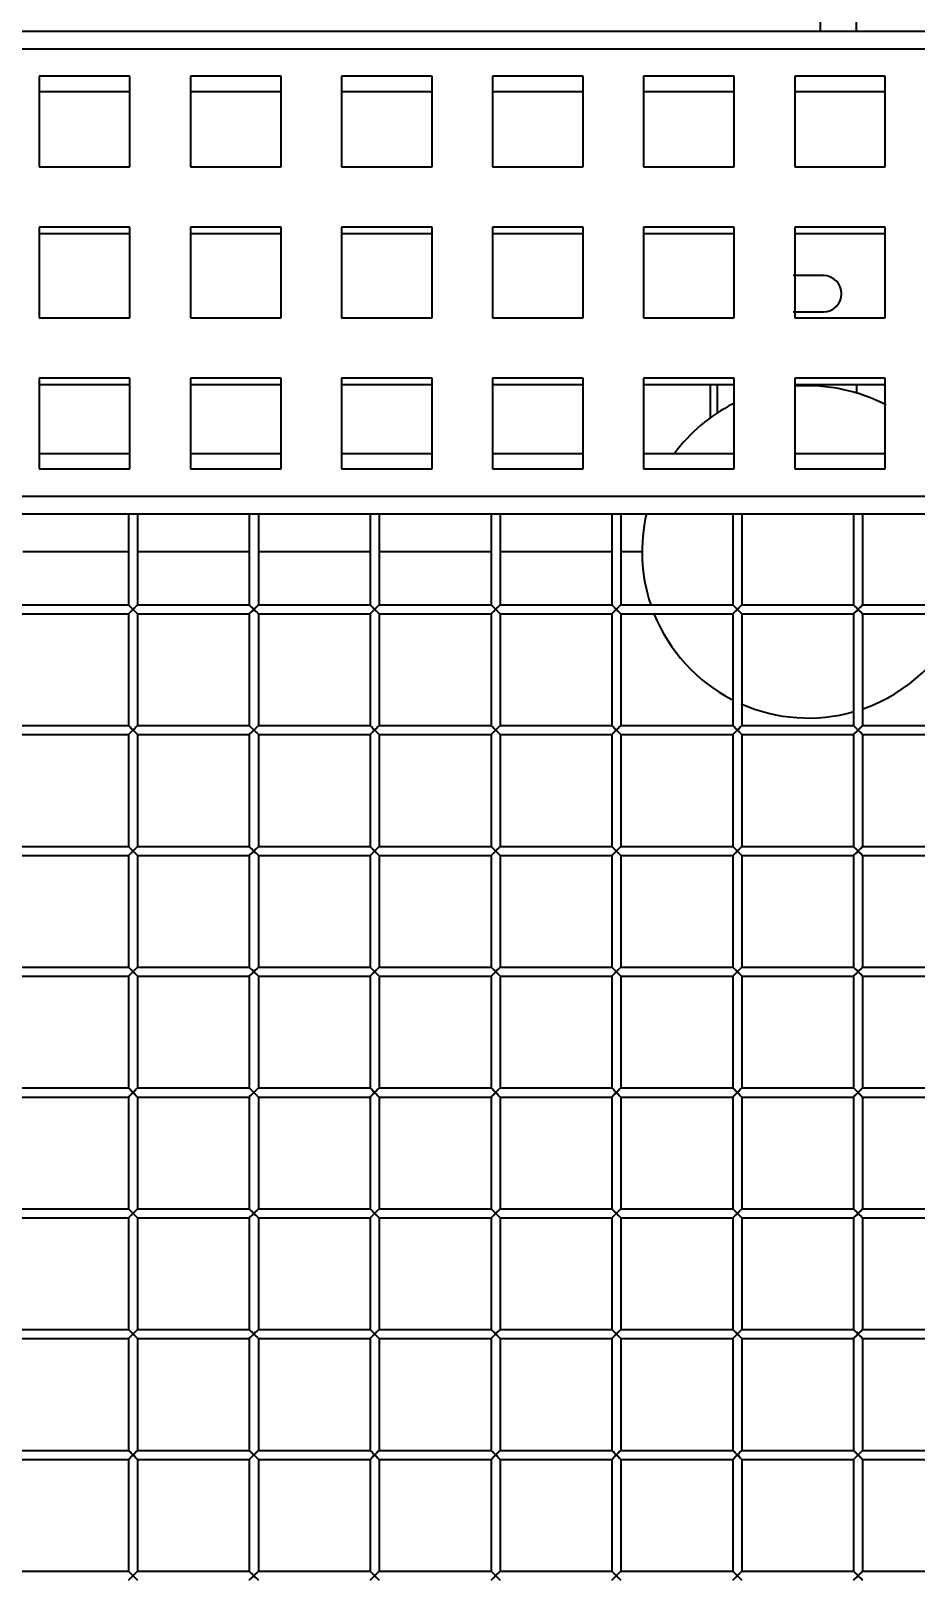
# Model space of a CAD drawing. Header units: millimetres. Extents: x 32496 to 166256, y 3504 to 23939.
# Drawn here: x 47021 to 47314, y 12787 to 13300 of the extents above; entities that cross this region are included whole.
import ezdxf

# ---------------------------------------------------------------- set-up
doc = ezdxf.new("R2010")
doc.units = ezdxf.units.MM
doc.layers.get('0').update_dxf_attribs({"lineweight": 35})

msp = doc.modelspace()

# ---------------------------------------------------------------- linework, layer by layer
at = {"linetype": 'Continuous'}
for p, q in [((47282.64, 13300.075), (47282.64, 13316.575)), ((47294.64, 13300.075), (47294.64, 13316.575)), ((46892.64, 13300.075), (47518.64, 13300.075)), ((47518.64, 13294.075), (46892.64, 13294.075)), ((47024.14, 13285.075), (47024.14, 13255.075)), ((47054.14, 13285.075), (47024.14, 13285.075)), ((47054.14, 13255.075), (47054.14, 13285.075)), ((47074.14, 13285.075), (47074.14, 13255.075)), ((47104.14, 13285.075), (47074.14, 13285.075)), ((47104.14, 13255.075), (47104.14, 13285.075)), ((47124.14, 13285.075), (47124.14, 13255.075)), ((47154.14, 13285.075), (47124.14, 13285.075)), ((47154.14, 13255.075), (47154.14, 13285.075)), ((47174.14, 13285.075), (47174.14, 13255.075)), ((47204.14, 13285.075), (47174.14, 13285.075)), ((47204.14, 13255.075), (47204.14, 13285.075)), ((47224.14, 13285.075), (47224.14, 13255.075)), ((47254.14, 13285.075), (47224.14, 13285.075)), ((47254.14, 13255.075), (47254.14, 13285.075)), ((47274.14, 13285.075), (47274.14, 13255.075)), ((47304.14, 13285.075), (47274.14, 13285.075)), ((47304.14, 13255.075), (47304.14, 13285.075)), ((47024.14, 13280.075), (47054.14, 13280.075)), ((47074.14, 13280.075), (47104.14, 13280.075)), ((47124.14, 13280.075), (47154.14, 13280.075)), ((47174.14, 13280.075), (47204.14, 13280.075)), ((47224.14, 13280.075), (47254.14, 13280.075)), ((47274.14, 13280.075), (47304.14, 13280.075)), ((47024.14, 13255.075), (47054.14, 13255.075)), ((47074.14, 13255.075), (47104.14, 13255.075)), ((47124.14, 13255.075), (47154.14, 13255.075)), ((47174.14, 13255.075), (47204.14, 13255.075)), ((47224.14, 13255.075), (47254.14, 13255.075)), ((47274.14, 13255.075), (47304.14, 13255.075)), ((47024.14, 13235.075), (47024.14, 13205.075)), ((47054.14, 13235.075), (47024.14, 13235.075)), ((47054.14, 13205.075), (47054.14, 13235.075)), ((47074.14, 13235.075), (47074.14, 13205.075)), ((47104.14, 13235.075), (47074.14, 13235.075)), ((47104.14, 13205.075), (47104.14, 13235.075)), ((47124.14, 13235.075), (47124.14, 13205.075)), ((47154.14, 13235.075), (47124.14, 13235.075)), ((47154.14, 13205.075), (47154.14, 13235.075)), ((47174.14, 13235.075), (47174.14, 13205.075)), ((47204.14, 13235.075), (47174.14, 13235.075)), ((47204.14, 13205.075), (47204.14, 13235.075)), ((47224.14, 13235.075), (47224.14, 13205.075)), ((47254.14, 13235.075), (47224.14, 13235.075)), ((47254.14, 13205.075), (47254.14, 13235.075)), ((47274.14, 13235.075), (47274.14, 13205.075)), ((47304.14, 13235.075), (47274.14, 13235.075)), ((47304.14, 13205.075), (47304.14, 13235.075)), ((47024.14, 13233.075), (47054.14, 13233.075)), ((47074.14, 13233.075), (47104.14, 13233.075)), ((47124.14, 13233.075), (47154.14, 13233.075)), ((47174.14, 13233.075), (47204.14, 13233.075)), ((47224.14, 13233.075), (47254.14, 13233.075)), ((47274.14, 13233.075), (47304.14, 13233.075)), ((47283.64, 13219.075), (47273.64, 13219.075)), ((47024.14, 13205.075), (47054.14, 13205.075)), ((47074.14, 13205.075), (47104.14, 13205.075)), ((47124.14, 13205.075), (47154.14, 13205.075)), ((47174.14, 13205.075), (47204.14, 13205.075)), ((47224.14, 13205.075), (47254.14, 13205.075)), ((47273.64, 13207.075), (47283.64, 13207.075)), ((47274.14, 13205.075), (47304.14, 13205.075)), ((47024.14, 13185.075), (47024.14, 13155.075)), ((47054.14, 13185.075), (47024.14, 13185.075)), ((47024.14, 13183.075), (47054.14, 13183.075)), ((47054.14, 13155.075), (47054.14, 13185.075)), ((47074.14, 13185.075), (47074.14, 13155.075)), ((47104.14, 13185.075), (47074.14, 13185.075)), ((47074.14, 13183.075), (47104.14, 13183.075)), ((47104.14, 13155.075), (47104.14, 13185.075)), ((47124.14, 13185.075), (47124.14, 13155.075)), ((47154.14, 13185.075), (47124.14, 13185.075)), ((47124.14, 13183.075), (47154.14, 13183.075)), ((47154.14, 13155.075), (47154.14, 13185.075)), ((47174.14, 13185.075), (47174.14, 13155.075)), ((47204.14, 13185.075), (47174.14, 13185.075)), ((47174.14, 13183.075), (47204.14, 13183.075)), ((47204.14, 13155.075), (47204.14, 13185.075)), ((47224.14, 13185.075), (47224.14, 13155.075)), ((47254.14, 13185.075), (47224.14, 13185.075)), ((47224.14, 13183.075), (47254.14, 13183.075)), ((47246.14, 13183.075), (47246.14, 13171.904)), ((47248.64, 13173.259), (47248.64, 13183.075)), ((47254.14, 13155.075), (47254.14, 13185.075)), ((47274.14, 13185.075), (47274.14, 13155.075)), ((47304.14, 13185.075), (47274.14, 13185.075)), ((47274.14, 13183.075), (47304.14, 13183.075)), ((47294.64, 13183.075), (47294.64, 13180.078)), ((47304.14, 13155.075), (47304.14, 13185.075)), ((47054.14, 13160.075), (47024.14, 13160.075)), ((47104.14, 13160.075), (47074.14, 13160.075)), ((47154.14, 13160.075), (47124.14, 13160.075)), ((47204.14, 13160.075), (47174.14, 13160.075)), ((47254.14, 13160.075), (47224.14, 13160.075)), ((47304.14, 13160.075), (47274.14, 13160.075)), ((47024.14, 13155.075), (47054.14, 13155.075)), ((47074.14, 13155.075), (47104.14, 13155.075)), ((47124.14, 13155.075), (47154.14, 13155.075)), ((47174.14, 13155.075), (47204.14, 13155.075)), ((47224.14, 13155.075), (47254.14, 13155.075)), ((47274.14, 13155.075), (47304.14, 13155.075)), ((46892.64, 13146.075), (47518.64, 13146.075)), ((47518.64, 13140.075), (46892.64, 13140.075)), ((47053.64, 13140.075), (47053.64, 13110.075)), ((47056.64, 13140.075), (47056.64, 13110.075)), ((47093.64, 13140.075), (47093.64, 13110.075)), ((47096.64, 13140.075), (47096.64, 13110.075)), ((47133.64, 13140.075), (47133.64, 13110.075)), ((47136.64, 13140.075), (47136.64, 13110.075)), ((47173.64, 13140.075), (47173.64, 13110.075)), ((47176.64, 13140.075), (47176.64, 13110.075)), ((47213.64, 13140.075), (47213.64, 13110.075)), ((47216.64, 13140.075), (47216.64, 13110.075)), ((47253.64, 13140.075), (47253.64, 13110.075)), ((47256.64, 13140.075), (47256.64, 13110.075)), ((47293.64, 13140.075), (47293.64, 13110.075)), ((47296.64, 13140.075), (47296.64, 13110.075)), ((47053.64, 13127.575), (47018.64, 13127.575)), ((47093.64, 13127.575), (47056.64, 13127.575)), ((47133.64, 13127.575), (47096.64, 13127.575)), ((47173.64, 13127.575), (47136.64, 13127.575)), ((47213.64, 13127.575), (47176.64, 13127.575)), ((47223.64, 13127.575), (47216.64, 13127.575)), ((47016.64, 13110.075), (47053.64, 13110.075)), ((47016.64, 13107.075), (47053.64, 13107.075)), ((47053.64, 13107.075), (47056.64, 13110.075)), ((47053.64, 13110.075), (47056.64, 13107.075)), ((47053.64, 13107.075), (47053.64, 13070.075)), ((47053.756, 13107.192), (47054.55, 13107.986)), ((47054.55, 13107.986), (47055.14, 13108.575)), ((47056.64, 13110.075), (47056.209, 13109.645)), ((47056.64, 13110.075), (47093.64, 13110.075)), ((47056.64, 13107.075), (47056.64, 13070.075)), ((47056.64, 13107.075), (47093.64, 13107.075)), ((47093.64, 13107.075), (47096.64, 13110.075)), ((47093.64, 13110.075), (47096.64, 13107.075)), ((47093.64, 13107.075), (47093.64, 13070.075)), ((47093.756, 13107.192), (47094.55, 13107.986)), ((47094.55, 13107.986), (47095.14, 13108.575)), ((47096.64, 13110.075), (47096.209, 13109.645)), ((47096.64, 13110.075), (47133.64, 13110.075)), ((47096.64, 13107.075), (47096.64, 13070.075)), ((47096.64, 13107.075), (47133.64, 13107.075)), ((47133.64, 13107.075), (47136.64, 13110.075)), ((47133.64, 13110.075), (47136.64, 13107.075)), ((47133.64, 13107.075), (47133.64, 13070.075)), ((47133.756, 13107.192), (47134.55, 13107.986)), ((47134.55, 13107.986), (47135.14, 13108.575)), ((47136.64, 13110.075), (47136.209, 13109.645)), ((47136.64, 13110.075), (47173.64, 13110.075)), ((47136.64, 13107.075), (47136.64, 13070.075)), ((47136.64, 13107.075), (47173.64, 13107.075)), ((47173.64, 13107.075), (47176.64, 13110.075)), ((47173.64, 13110.075), (47176.64, 13107.075)), ((47173.64, 13107.075), (47173.64, 13070.075)), ((47173.756, 13107.192), (47174.55, 13107.986)), ((47174.55, 13107.986), (47175.14, 13108.575)), ((47176.64, 13110.075), (47176.209, 13109.645)), ((47176.64, 13110.075), (47213.64, 13110.075)), ((47176.64, 13107.075), (47176.64, 13070.075)), ((47176.64, 13107.075), (47213.64, 13107.075)), ((47213.64, 13107.075), (47216.64, 13110.075)), ((47213.64, 13110.075), (47216.64, 13107.075)), ((47213.64, 13107.075), (47213.64, 13070.075)), ((47213.756, 13107.192), (47214.55, 13107.986)), ((47214.55, 13107.986), (47215.14, 13108.575)), ((47216.64, 13110.075), (47216.209, 13109.645)), ((47216.64, 13110.075), (47253.64, 13110.075)), ((47216.64, 13107.075), (47216.64, 13070.075)), ((47216.64, 13107.075), (47253.64, 13107.075)), ((47253.64, 13107.075), (47256.64, 13110.075)), ((47253.64, 13110.075), (47256.64, 13107.075)), ((47253.64, 13107.075), (47253.64, 13070.075)), ((47253.756, 13107.192), (47254.55, 13107.986)), ((47254.55, 13107.986), (47255.14, 13108.575)), ((47256.64, 13110.075), (47256.209, 13109.645)), ((47256.64, 13110.075), (47293.64, 13110.075)), ((47256.64, 13107.075), (47256.64, 13070.075)), ((47256.64, 13107.075), (47293.64, 13107.075)), ((47293.64, 13107.075), (47296.64, 13110.075)), ((47293.64, 13110.075), (47296.64, 13107.075)), ((47293.64, 13107.075), (47293.64, 13070.075)), ((47293.756, 13107.192), (47294.55, 13107.986)), ((47294.55, 13107.986), (47295.14, 13108.575)), ((47296.64, 13110.075), (47296.209, 13109.645)), ((47296.64, 13110.075), (47333.64, 13110.075)), ((47296.64, 13107.075), (47296.64, 13070.075)), ((47296.64, 13107.075), (47333.64, 13107.075)), ((47016.64, 13070.075), (47053.64, 13070.075)), ((47053.64, 13067.075), (47056.64, 13070.075)), ((47053.64, 13070.075), (47056.64, 13067.075)), ((47056.64, 13070.075), (47056.209, 13069.645)), ((47056.64, 13070.075), (47093.64, 13070.075)), ((47093.64, 13067.075), (47096.64, 13070.075)), ((47093.64, 13070.075), (47096.64, 13067.075)), ((47096.64, 13070.075), (47096.209, 13069.645)), ((47096.64, 13070.075), (47133.64, 13070.075)), ((47133.64, 13067.075), (47136.64, 13070.075)), ((47133.64, 13070.075), (47136.64, 13067.075)), ((47136.64, 13070.075), (47136.209, 13069.645)), ((47136.64, 13070.075), (47173.64, 13070.075)), ((47173.64, 13067.075), (47176.64, 13070.075)), ((47173.64, 13070.075), (47176.64, 13067.075)), ((47176.64, 13070.075), (47176.209, 13069.645)), ((47176.64, 13070.075), (47213.64, 13070.075)), ((47213.64, 13067.075), (47216.64, 13070.075)), ((47213.64, 13070.075), (47216.64, 13067.075)), ((47216.64, 13070.075), (47216.209, 13069.645)), ((47216.64, 13070.075), (47253.64, 13070.075)), ((47253.64, 13067.075), (47256.64, 13070.075)), ((47253.64, 13070.075), (47256.64, 13067.075)), ((47256.64, 13070.075), (47256.209, 13069.645)), ((47256.64, 13070.075), (47293.64, 13070.075)), ((47293.64, 13067.075), (47296.64, 13070.075)), ((47293.64, 13070.075), (47296.64, 13067.075)), ((47296.64, 13070.075), (47296.209, 13069.645)), ((47296.64, 13070.075), (47333.64, 13070.075)), ((47016.64, 13067.075), (47053.64, 13067.075)), ((47053.64, 13067.075), (47053.64, 13030.075)), ((47053.756, 13067.192), (47054.55, 13067.986)), ((47054.55, 13067.986), (47055.14, 13068.575)), ((47056.64, 13067.075), (47056.64, 13030.075)), ((47056.64, 13067.075), (47093.64, 13067.075)), ((47093.64, 13067.075), (47093.64, 13030.075)), ((47093.756, 13067.192), (47094.55, 13067.986)), ((47094.55, 13067.986), (47095.14, 13068.575)), ((47096.64, 13067.075), (47096.64, 13030.075)), ((47096.64, 13067.075), (47133.64, 13067.075)), ((47133.64, 13067.075), (47133.64, 13030.075)), ((47133.756, 13067.192), (47134.55, 13067.986)), ((47134.55, 13067.986), (47135.14, 13068.575)), ((47136.64, 13067.075), (47136.64, 13030.075)), ((47136.64, 13067.075), (47173.64, 13067.075)), ((47173.64, 13067.075), (47173.64, 13030.075)), ((47173.756, 13067.192), (47174.55, 13067.986)), ((47174.55, 13067.986), (47175.14, 13068.575)), ((47176.64, 13067.075), (47176.64, 13030.075)), ((47176.64, 13067.075), (47213.64, 13067.075)), ((47213.64, 13067.075), (47213.64, 13030.075)), ((47213.756, 13067.192), (47214.55, 13067.986)), ((47214.55, 13067.986), (47215.14, 13068.575)), ((47216.64, 13067.075), (47216.64, 13030.075)), ((47216.64, 13067.075), (47253.64, 13067.075)), ((47253.64, 13067.075), (47253.64, 13030.075)), ((47253.756, 13067.192), (47254.55, 13067.986)), ((47254.55, 13067.986), (47255.14, 13068.575)), ((47256.64, 13067.075), (47256.64, 13030.075)), ((47256.64, 13067.075), (47293.64, 13067.075)), ((47293.64, 13067.075), (47293.64, 13030.075)), ((47293.756, 13067.192), (47294.55, 13067.986)), ((47294.55, 13067.986), (47295.14, 13068.575)), ((47296.64, 13067.075), (47296.64, 13030.075)), ((47296.64, 13067.075), (47333.64, 13067.075)), ((47016.64, 13030.075), (47053.64, 13030.075)), ((47053.64, 13027.075), (47056.64, 13030.075)), ((47053.64, 13030.075), (47056.64, 13027.075)), ((47056.64, 13030.075), (47056.209, 13029.645)), ((47056.64, 13030.075), (47093.64, 13030.075)), ((47093.64, 13027.075), (47096.64, 13030.075)), ((47093.64, 13030.075), (47096.64, 13027.075)), ((47096.64, 13030.075), (47096.209, 13029.645)), ((47096.64, 13030.075), (47133.64, 13030.075)), ((47133.64, 13027.075), (47136.64, 13030.075)), ((47133.64, 13030.075), (47136.64, 13027.075)), ((47136.64, 13030.075), (47136.209, 13029.645)), ((47136.64, 13030.075), (47173.64, 13030.075)), ((47173.64, 13027.075), (47176.64, 13030.075)), ((47173.64, 13030.075), (47176.64, 13027.075)), ((47176.64, 13030.075), (47176.209, 13029.645)), ((47176.64, 13030.075), (47213.64, 13030.075)), ((47213.64, 13027.075), (47216.64, 13030.075)), ((47213.64, 13030.075), (47216.64, 13027.075)), ((47216.64, 13030.075), (47216.209, 13029.645)), ((47216.64, 13030.075), (47253.64, 13030.075)), ((47253.64, 13027.075), (47256.64, 13030.075)), ((47253.64, 13030.075), (47256.64, 13027.075)), ((47256.64, 13030.075), (47256.209, 13029.645)), ((47256.64, 13030.075), (47293.64, 13030.075)), ((47293.64, 13027.075), (47296.64, 13030.075)), ((47293.64, 13030.075), (47296.64, 13027.075)), ((47296.64, 13030.075), (47296.209, 13029.645)), ((47296.64, 13030.075), (47333.64, 13030.075)), ((47016.64, 13027.075), (47053.64, 13027.075)), ((47053.64, 13027.075), (47053.64, 12990.075)), ((47053.756, 13027.192), (47054.55, 13027.986)), ((47054.55, 13027.986), (47055.14, 13028.575)), ((47056.64, 13027.075), (47056.64, 12990.075)), ((47056.64, 13027.075), (47093.64, 13027.075)), ((47093.64, 13027.075), (47093.64, 12990.075)), ((47093.756, 13027.192), (47094.55, 13027.986)), ((47094.55, 13027.986), (47095.14, 13028.575)), ((47096.64, 13027.075), (47096.64, 12990.075)), ((47096.64, 13027.075), (47133.64, 13027.075)), ((47133.64, 13027.075), (47133.64, 12990.075)), ((47133.756, 13027.192), (47134.55, 13027.986)), ((47134.55, 13027.986), (47135.14, 13028.575)), ((47136.64, 13027.075), (47136.64, 12990.075)), ((47136.64, 13027.075), (47173.64, 13027.075)), ((47173.64, 13027.075), (47173.64, 12990.075)), ((47173.756, 13027.192), (47174.55, 13027.986)), ((47174.55, 13027.986), (47175.14, 13028.575)), ((47176.64, 13027.075), (47176.64, 12990.075)), ((47176.64, 13027.075), (47213.64, 13027.075)), ((47213.64, 13027.075), (47213.64, 12990.075)), ((47213.756, 13027.192), (47214.55, 13027.986)), ((47214.55, 13027.986), (47215.14, 13028.575)), ((47216.64, 13027.075), (47216.64, 12990.075)), ((47216.64, 13027.075), (47253.64, 13027.075)), ((47253.64, 13027.075), (47253.64, 12990.075)), ((47253.756, 13027.192), (47254.55, 13027.986)), ((47254.55, 13027.986), (47255.14, 13028.575)), ((47256.64, 13027.075), (47256.64, 12990.075)), ((47256.64, 13027.075), (47293.64, 13027.075)), ((47293.64, 13027.075), (47293.64, 12990.075)), ((47293.756, 13027.192), (47294.55, 13027.986)), ((47294.55, 13027.986), (47295.14, 13028.575)), ((47296.64, 13027.075), (47296.64, 12990.075)), ((47296.64, 13027.075), (47333.64, 13027.075)), ((47016.64, 12990.075), (47053.64, 12990.075)), ((47053.64, 12987.075), (47056.64, 12990.075)), ((47053.64, 12990.075), (47056.64, 12987.075)), ((47053.756, 12987.192), (47054.55, 12987.986)), ((47054.55, 12987.986), (47055.14, 12988.575)), ((47056.64, 12990.075), (47056.209, 12989.645)), ((47056.64, 12990.075), (47093.64, 12990.075)), ((47093.64, 12987.075), (47096.64, 12990.075)), ((47093.64, 12990.075), (47096.64, 12987.075)), ((47093.756, 12987.192), (47094.55, 12987.986)), ((47094.55, 12987.986), (47095.14, 12988.575)), ((47096.64, 12990.075), (47096.209, 12989.645)), ((47096.64, 12990.075), (47133.64, 12990.075)), ((47133.64, 12987.075), (47136.64, 12990.075)), ((47133.64, 12990.075), (47136.64, 12987.075)), ((47133.756, 12987.192), (47134.55, 12987.986)), ((47134.55, 12987.986), (47135.14, 12988.575)), ((47136.64, 12990.075), (47136.209, 12989.645)), ((47136.64, 12990.075), (47173.64, 12990.075)), ((47173.64, 12987.075), (47176.64, 12990.075)), ((47173.64, 12990.075), (47176.64, 12987.075)), ((47173.756, 12987.192), (47174.55, 12987.986)), ((47174.55, 12987.986), (47175.14, 12988.575)), ((47176.64, 12990.075), (47176.209, 12989.645)), ((47176.64, 12990.075), (47213.64, 12990.075)), ((47213.64, 12987.075), (47216.64, 12990.075)), ((47213.64, 12990.075), (47216.64, 12987.075)), ((47213.756, 12987.192), (47214.55, 12987.986)), ((47214.55, 12987.986), (47215.14, 12988.575)), ((47216.64, 12990.075), (47216.209, 12989.645)), ((47216.64, 12990.075), (47253.64, 12990.075)), ((47253.64, 12987.075), (47256.64, 12990.075)), ((47253.64, 12990.075), (47256.64, 12987.075)), ((47253.756, 12987.192), (47254.55, 12987.986)), ((47254.55, 12987.986), (47255.14, 12988.575)), ((47256.64, 12990.075), (47256.209, 12989.645)), ((47256.64, 12990.075), (47293.64, 12990.075)), ((47293.64, 12987.075), (47296.64, 12990.075)), ((47293.64, 12990.075), (47296.64, 12987.075)), ((47293.756, 12987.192), (47294.55, 12987.986)), ((47294.55, 12987.986), (47295.14, 12988.575)), ((47296.64, 12990.075), (47296.209, 12989.645)), ((47296.64, 12990.075), (47333.64, 12990.075)), ((47016.64, 12987.075), (47053.64, 12987.075)), ((47053.64, 12987.075), (47053.64, 12950.075)), ((47056.64, 12987.075), (47093.64, 12987.075)), ((47056.64, 12987.075), (47056.64, 12950.075)), ((47093.64, 12987.075), (47093.64, 12950.075)), ((47096.64, 12987.075), (47133.64, 12987.075)), ((47096.64, 12987.075), (47096.64, 12950.075)), ((47133.64, 12987.075), (47133.64, 12950.075)), ((47136.64, 12987.075), (47173.64, 12987.075)), ((47136.64, 12987.075), (47136.64, 12950.075)), ((47173.64, 12987.075), (47173.64, 12950.075)), ((47176.64, 12987.075), (47213.64, 12987.075)), ((47176.64, 12987.075), (47176.64, 12950.075)), ((47213.64, 12987.075), (47213.64, 12950.075)), ((47216.64, 12987.075), (47253.64, 12987.075)), ((47216.64, 12987.075), (47216.64, 12950.075)), ((47253.64, 12987.075), (47253.64, 12950.075)), ((47256.64, 12987.075), (47293.64, 12987.075)), ((47256.64, 12987.075), (47256.64, 12950.075)), ((47293.64, 12987.075), (47293.64, 12950.075)), ((47296.64, 12987.075), (47333.64, 12987.075)), ((47296.64, 12987.075), (47296.64, 12950.075)), ((47016.64, 12950.075), (47053.64, 12950.075)), ((47016.64, 12947.075), (47053.64, 12947.075)), ((47053.64, 12947.075), (47056.64, 12950.075)), ((47053.64, 12950.075), (47056.64, 12947.075)), ((47053.64, 12947.075), (47053.64, 12910.075)), ((47053.756, 12947.192), (47054.55, 12947.986)), ((47054.55, 12947.986), (47055.14, 12948.575)), ((47056.64, 12950.075), (47056.209, 12949.645)), ((47056.64, 12950.075), (47093.64, 12950.075)), ((47056.64, 12947.075), (47093.64, 12947.075)), ((47056.64, 12947.075), (47056.64, 12910.075)), ((47093.64, 12947.075), (47096.64, 12950.075)), ((47093.64, 12950.075), (47096.64, 12947.075)), ((47093.64, 12947.075), (47093.64, 12910.075)), ((47093.756, 12947.192), (47094.55, 12947.986)), ((47094.55, 12947.986), (47095.14, 12948.575)), ((47096.64, 12950.075), (47096.209, 12949.645)), ((47096.64, 12950.075), (47133.64, 12950.075)), ((47096.64, 12947.075), (47133.64, 12947.075)), ((47096.64, 12947.075), (47096.64, 12910.075)), ((47133.64, 12947.075), (47136.64, 12950.075)), ((47133.64, 12950.075), (47136.64, 12947.075)), ((47133.64, 12947.075), (47133.64, 12910.075)), ((47133.756, 12947.192), (47134.55, 12947.986)), ((47134.55, 12947.986), (47135.14, 12948.575)), ((47136.64, 12950.075), (47136.209, 12949.645)), ((47136.64, 12950.075), (47173.64, 12950.075)), ((47136.64, 12947.075), (47173.64, 12947.075)), ((47136.64, 12947.075), (47136.64, 12910.075)), ((47173.64, 12947.075), (47176.64, 12950.075)), ((47173.64, 12950.075), (47176.64, 12947.075)), ((47173.64, 12947.075), (47173.64, 12910.075)), ((47173.756, 12947.192), (47174.55, 12947.986)), ((47174.55, 12947.986), (47175.14, 12948.575)), ((47176.64, 12950.075), (47176.209, 12949.645)), ((47176.64, 12950.075), (47213.64, 12950.075)), ((47176.64, 12947.075), (47213.64, 12947.075)), ((47176.64, 12947.075), (47176.64, 12910.075)), ((47213.64, 12947.075), (47216.64, 12950.075)), ((47213.64, 12950.075), (47216.64, 12947.075)), ((47213.64, 12947.075), (47213.64, 12910.075)), ((47213.756, 12947.192), (47214.55, 12947.986)), ((47214.55, 12947.986), (47215.14, 12948.575)), ((47216.64, 12950.075), (47216.209, 12949.645)), ((47216.64, 12950.075), (47253.64, 12950.075)), ((47216.64, 12947.075), (47253.64, 12947.075)), ((47216.64, 12947.075), (47216.64, 12910.075)), ((47253.64, 12947.075), (47256.64, 12950.075)), ((47253.64, 12950.075), (47256.64, 12947.075)), ((47253.64, 12947.075), (47253.64, 12910.075)), ((47253.756, 12947.192), (47254.55, 12947.986)), ((47254.55, 12947.986), (47255.14, 12948.575)), ((47256.64, 12950.075), (47256.209, 12949.645)), ((47256.64, 12950.075), (47293.64, 12950.075)), ((47256.64, 12947.075), (47293.64, 12947.075)), ((47256.64, 12947.075), (47256.64, 12910.075)), ((47293.64, 12947.075), (47296.64, 12950.075)), ((47293.64, 12950.075), (47296.64, 12947.075)), ((47293.64, 12947.075), (47293.64, 12910.075)), ((47293.756, 12947.192), (47294.55, 12947.986)), ((47294.55, 12947.986), (47295.14, 12948.575)), ((47296.64, 12950.075), (47296.209, 12949.645)), ((47296.64, 12950.075), (47333.64, 12950.075)), ((47296.64, 12947.075), (47333.64, 12947.075)), ((47296.64, 12947.075), (47296.64, 12910.075)), ((47016.64, 12910.075), (47053.64, 12910.075)), ((47016.64, 12907.075), (47053.64, 12907.075)), ((47053.64, 12907.075), (47056.64, 12910.075)), ((47053.64, 12910.075), (47056.64, 12907.075)), ((47053.64, 12907.075), (47053.64, 12870.075)), ((47053.756, 12907.192), (47054.55, 12907.986)), ((47054.55, 12907.986), (47055.14, 12908.575)), ((47056.64, 12910.075), (47056.209, 12909.645)), ((47056.64, 12910.075), (47093.64, 12910.075)), ((47056.64, 12907.075), (47093.64, 12907.075)), ((47056.64, 12907.075), (47056.64, 12870.075)), ((47093.64, 12907.075), (47096.64, 12910.075)), ((47093.64, 12910.075), (47096.64, 12907.075)), ((47093.64, 12907.075), (47093.64, 12870.075)), ((47093.756, 12907.192), (47094.55, 12907.986)), ((47094.55, 12907.986), (47095.14, 12908.575)), ((47096.64, 12910.075), (47096.209, 12909.645)), ((47096.64, 12910.075), (47133.64, 12910.075)), ((47096.64, 12907.075), (47133.64, 12907.075)), ((47096.64, 12907.075), (47096.64, 12870.075)), ((47133.64, 12907.075), (47136.64, 12910.075)), ((47133.64, 12910.075), (47136.64, 12907.075)), ((47133.64, 12907.075), (47133.64, 12870.075)), ((47133.756, 12907.192), (47134.55, 12907.986)), ((47134.55, 12907.986), (47135.14, 12908.575)), ((47136.64, 12910.075), (47136.209, 12909.645)), ((47136.64, 12910.075), (47173.64, 12910.075)), ((47136.64, 12907.075), (47173.64, 12907.075)), ((47136.64, 12907.075), (47136.64, 12870.075)), ((47173.64, 12907.075), (47176.64, 12910.075)), ((47173.64, 12910.075), (47176.64, 12907.075)), ((47173.64, 12907.075), (47173.64, 12870.075)), ((47173.756, 12907.192), (47174.55, 12907.986)), ((47174.55, 12907.986), (47175.14, 12908.575)), ((47176.64, 12910.075), (47176.209, 12909.645)), ((47176.64, 12910.075), (47213.64, 12910.075)), ((47176.64, 12907.075), (47213.64, 12907.075)), ((47176.64, 12907.075), (47176.64, 12870.075)), ((47213.64, 12907.075), (47216.64, 12910.075)), ((47213.64, 12910.075), (47216.64, 12907.075)), ((47213.64, 12907.075), (47213.64, 12870.075)), ((47213.756, 12907.192), (47214.55, 12907.986)), ((47214.55, 12907.986), (47215.14, 12908.575)), ((47216.64, 12910.075), (47216.209, 12909.645)), ((47216.64, 12910.075), (47253.64, 12910.075)), ((47216.64, 12907.075), (47253.64, 12907.075)), ((47216.64, 12907.075), (47216.64, 12870.075)), ((47253.64, 12907.075), (47256.64, 12910.075)), ((47253.64, 12910.075), (47256.64, 12907.075)), ((47253.64, 12907.075), (47253.64, 12870.075)), ((47253.756, 12907.192), (47254.55, 12907.986)), ((47254.55, 12907.986), (47255.14, 12908.575)), ((47256.64, 12910.075), (47256.209, 12909.645)), ((47256.64, 12910.075), (47293.64, 12910.075)), ((47256.64, 12907.075), (47293.64, 12907.075)), ((47256.64, 12907.075), (47256.64, 12870.075)), ((47293.64, 12907.075), (47296.64, 12910.075)), ((47293.64, 12910.075), (47296.64, 12907.075)), ((47293.64, 12907.075), (47293.64, 12870.075)), ((47293.756, 12907.192), (47294.55, 12907.986)), ((47294.55, 12907.986), (47295.14, 12908.575)), ((47296.64, 12910.075), (47296.209, 12909.645)), ((47296.64, 12910.075), (47333.64, 12910.075)), ((47296.64, 12907.075), (47333.64, 12907.075)), ((47296.64, 12907.075), (47296.64, 12870.075)), ((47016.64, 12870.075), (47053.64, 12870.075)), ((47053.64, 12867.075), (47056.64, 12870.075)), ((47053.64, 12870.075), (47056.64, 12867.075)), ((47056.64, 12870.075), (47056.209, 12869.645)), ((47056.64, 12870.075), (47093.64, 12870.075)), ((47093.64, 12867.075), (47096.64, 12870.075)), ((47093.64, 12870.075), (47096.64, 12867.075)), ((47096.64, 12870.075), (47096.209, 12869.645)), ((47096.64, 12870.075), (47133.64, 12870.075)), ((47133.64, 12867.075), (47136.64, 12870.075)), ((47133.64, 12870.075), (47136.64, 12867.075)), ((47136.64, 12870.075), (47136.209, 12869.645)), ((47136.64, 12870.075), (47173.64, 12870.075)), ((47173.64, 12867.075), (47176.64, 12870.075)), ((47173.64, 12870.075), (47176.64, 12867.075)), ((47176.64, 12870.075), (47176.209, 12869.645)), ((47176.64, 12870.075), (47213.64, 12870.075)), ((47213.64, 12867.075), (47216.64, 12870.075)), ((47213.64, 12870.075), (47216.64, 12867.075)), ((47216.64, 12870.075), (47216.209, 12869.645)), ((47216.64, 12870.075), (47253.64, 12870.075)), ((47253.64, 12867.075), (47256.64, 12870.075)), ((47253.64, 12870.075), (47256.64, 12867.075)), ((47256.64, 12870.075), (47256.209, 12869.645)), ((47256.64, 12870.075), (47293.64, 12870.075)), ((47293.64, 12867.075), (47296.64, 12870.075)), ((47293.64, 12870.075), (47296.64, 12867.075)), ((47296.64, 12870.075), (47296.209, 12869.645)), ((47296.64, 12870.075), (47333.64, 12870.075)), ((47016.64, 12867.075), (47053.64, 12867.075)), ((47053.64, 12867.075), (47053.64, 12830.075)), ((47053.756, 12867.192), (47054.55, 12867.986)), ((47054.55, 12867.986), (47055.14, 12868.575)), ((47056.64, 12867.075), (47093.64, 12867.075)), ((47056.64, 12867.075), (47056.64, 12830.075)), ((47093.64, 12867.075), (47093.64, 12830.075)), ((47093.756, 12867.192), (47094.55, 12867.986)), ((47094.55, 12867.986), (47095.14, 12868.575)), ((47096.64, 12867.075), (47133.64, 12867.075)), ((47096.64, 12867.075), (47096.64, 12830.075)), ((47133.64, 12867.075), (47133.64, 12830.075)), ((47133.756, 12867.192), (47134.55, 12867.986)), ((47134.55, 12867.986), (47135.14, 12868.575)), ((47136.64, 12867.075), (47173.64, 12867.075)), ((47136.64, 12867.075), (47136.64, 12830.075)), ((47173.64, 12867.075), (47173.64, 12830.075)), ((47173.756, 12867.192), (47174.55, 12867.986)), ((47174.55, 12867.986), (47175.14, 12868.575)), ((47176.64, 12867.075), (47213.64, 12867.075)), ((47176.64, 12867.075), (47176.64, 12830.075)), ((47213.64, 12867.075), (47213.64, 12830.075)), ((47213.756, 12867.192), (47214.55, 12867.986)), ((47214.55, 12867.986), (47215.14, 12868.575)), ((47216.64, 12867.075), (47253.64, 12867.075)), ((47216.64, 12867.075), (47216.64, 12830.075)), ((47253.64, 12867.075), (47253.64, 12830.075)), ((47253.756, 12867.192), (47254.55, 12867.986)), ((47254.55, 12867.986), (47255.14, 12868.575)), ((47256.64, 12867.075), (47293.64, 12867.075)), ((47256.64, 12867.075), (47256.64, 12830.075)), ((47293.64, 12867.075), (47293.64, 12830.075)), ((47293.756, 12867.192), (47294.55, 12867.986)), ((47294.55, 12867.986), (47295.14, 12868.575)), ((47296.64, 12867.075), (47333.64, 12867.075)), ((47296.64, 12867.075), (47296.64, 12830.075)), ((47016.64, 12830.075), (47053.64, 12830.075)), ((47053.64, 12827.075), (47056.64, 12830.075)), ((47053.64, 12830.075), (47056.64, 12827.075)), ((47056.64, 12830.075), (47056.209, 12829.645)), ((47056.64, 12830.075), (47093.64, 12830.075)), ((47093.64, 12827.075), (47096.64, 12830.075)), ((47093.64, 12830.075), (47096.64, 12827.075)), ((47096.64, 12830.075), (47096.209, 12829.645)), ((47096.64, 12830.075), (47133.64, 12830.075)), ((47133.64, 12827.075), (47136.64, 12830.075)), ((47133.64, 12830.075), (47136.64, 12827.075)), ((47136.64, 12830.075), (47136.209, 12829.645)), ((47136.64, 12830.075), (47173.64, 12830.075)), ((47173.64, 12827.075), (47176.64, 12830.075)), ((47173.64, 12830.075), (47176.64, 12827.075)), ((47176.64, 12830.075), (47176.209, 12829.645)), ((47176.64, 12830.075), (47213.64, 12830.075)), ((47213.64, 12827.075), (47216.64, 12830.075)), ((47213.64, 12830.075), (47216.64, 12827.075)), ((47216.64, 12830.075), (47216.209, 12829.645)), ((47216.64, 12830.075), (47253.64, 12830.075)), ((47253.64, 12827.075), (47256.64, 12830.075)), ((47253.64, 12830.075), (47256.64, 12827.075)), ((47256.64, 12830.075), (47256.209, 12829.645)), ((47256.64, 12830.075), (47293.64, 12830.075)), ((47293.64, 12827.075), (47296.64, 12830.075)), ((47293.64, 12830.075), (47296.64, 12827.075)), ((47296.64, 12830.075), (47296.209, 12829.645)), ((47296.64, 12830.075), (47333.64, 12830.075)), ((47016.64, 12827.075), (47053.64, 12827.075)), ((47053.64, 12827.075), (47053.64, 12790.075)), ((47053.756, 12827.192), (47054.55, 12827.986)), ((47054.55, 12827.986), (47055.14, 12828.575)), ((47056.64, 12827.075), (47093.64, 12827.075)), ((47056.64, 12827.075), (47056.64, 12790.075)), ((47093.64, 12827.075), (47093.64, 12790.075)), ((47093.756, 12827.192), (47094.55, 12827.986)), ((47094.55, 12827.986), (47095.14, 12828.575)), ((47096.64, 12827.075), (47133.64, 12827.075)), ((47096.64, 12827.075), (47096.64, 12790.075)), ((47133.64, 12827.075), (47133.64, 12790.075)), ((47133.756, 12827.192), (47134.55, 12827.986)), ((47134.55, 12827.986), (47135.14, 12828.575)), ((47136.64, 12827.075), (47173.64, 12827.075)), ((47136.64, 12827.075), (47136.64, 12790.075)), ((47173.64, 12827.075), (47173.64, 12790.075)), ((47173.756, 12827.192), (47174.55, 12827.986)), ((47174.55, 12827.986), (47175.14, 12828.575)), ((47176.64, 12827.075), (47213.64, 12827.075)), ((47176.64, 12827.075), (47176.64, 12790.075)), ((47213.64, 12827.075), (47213.64, 12790.075)), ((47213.756, 12827.192), (47214.55, 12827.986)), ((47214.55, 12827.986), (47215.14, 12828.575)), ((47216.64, 12827.075), (47253.64, 12827.075)), ((47216.64, 12827.075), (47216.64, 12790.075)), ((47253.64, 12827.075), (47253.64, 12790.075)), ((47253.756, 12827.192), (47254.55, 12827.986)), ((47254.55, 12827.986), (47255.14, 12828.575)), ((47256.64, 12827.075), (47293.64, 12827.075)), ((47256.64, 12827.075), (47256.64, 12790.075)), ((47293.64, 12827.075), (47293.64, 12790.075)), ((47293.756, 12827.192), (47294.55, 12827.986)), ((47294.55, 12827.986), (47295.14, 12828.575)), ((47296.64, 12827.075), (47333.64, 12827.075)), ((47296.64, 12827.075), (47296.64, 12790.075)), ((47016.64, 12790.075), (47053.64, 12790.075)), ((47053.64, 12787.075), (47056.64, 12790.075)), ((47053.64, 12790.075), (47056.64, 12787.075)), ((47053.756, 12787.192), (47054.55, 12787.986)), ((47054.55, 12787.986), (47055.14, 12788.575)), ((47056.64, 12790.075), (47056.209, 12789.645)), ((47056.64, 12790.075), (47093.64, 12790.075)), ((47093.64, 12787.075), (47096.64, 12790.075)), ((47093.64, 12790.075), (47096.64, 12787.075)), ((47093.756, 12787.192), (47094.55, 12787.986)), ((47094.55, 12787.986), (47095.14, 12788.575)), ((47096.64, 12790.075), (47096.209, 12789.645)), ((47096.64, 12790.075), (47133.64, 12790.075)), ((47133.64, 12787.075), (47136.64, 12790.075)), ((47133.64, 12790.075), (47136.64, 12787.075)), ((47133.756, 12787.192), (47134.55, 12787.986)), ((47134.55, 12787.986), (47135.14, 12788.575)), ((47136.64, 12790.075), (47136.209, 12789.645)), ((47136.64, 12790.075), (47173.64, 12790.075)), ((47173.64, 12787.075), (47176.64, 12790.075)), ((47173.64, 12790.075), (47176.64, 12787.075)), ((47173.756, 12787.192), (47174.55, 12787.986)), ((47174.55, 12787.986), (47175.14, 12788.575)), ((47176.64, 12790.075), (47176.209, 12789.645)), ((47176.64, 12790.075), (47213.64, 12790.075)), ((47213.64, 12787.075), (47216.64, 12790.075)), ((47213.64, 12790.075), (47216.64, 12787.075)), ((47213.756, 12787.192), (47214.55, 12787.986)), ((47214.55, 12787.986), (47215.14, 12788.575)), ((47216.64, 12790.075), (47216.209, 12789.645)), ((47216.64, 12790.075), (47253.64, 12790.075)), ((47253.64, 12787.075), (47256.64, 12790.075)), ((47253.64, 12790.075), (47256.64, 12787.075)), ((47253.756, 12787.192), (47254.55, 12787.986)), ((47254.55, 12787.986), (47255.14, 12788.575)), ((47256.64, 12790.075), (47256.209, 12789.645)), ((47256.64, 12790.075), (47293.64, 12790.075)), ((47293.64, 12787.075), (47296.64, 12790.075)), ((47293.64, 12790.075), (47296.64, 12787.075)), ((47293.756, 12787.192), (47294.55, 12787.986)), ((47294.55, 12787.986), (47295.14, 12788.575)), ((47296.64, 12790.075), (47296.209, 12789.645)), ((47296.64, 12790.075), (47333.64, 12790.075))]:
    msp.add_line(p, q, dxfattribs=at)
for points in [[(47055.14, 13108.575), (47054.553, 13109.162), (47054.077, 13109.638)], [(47056.209, 13109.645), (47055.72, 13109.155), (47055.14, 13108.575)], [(47055.14, 13108.575), (47055.731, 13107.985), (47056.2, 13107.515)], [(47095.14, 13108.575), (47094.553, 13109.162), (47094.077, 13109.638)], [(47096.209, 13109.645), (47095.72, 13109.155), (47095.14, 13108.575)], [(47095.14, 13108.575), (47095.731, 13107.985), (47096.2, 13107.515)], [(47135.14, 13108.575), (47134.553, 13109.162), (47134.077, 13109.638)], [(47136.209, 13109.645), (47135.72, 13109.155), (47135.14, 13108.575)], [(47135.14, 13108.575), (47135.731, 13107.985), (47136.2, 13107.515), (47136.525, 13107.19)], [(47175.14, 13108.575), (47174.553, 13109.162), (47174.077, 13109.638)], [(47176.209, 13109.645), (47175.72, 13109.155), (47175.14, 13108.575)], [(47175.14, 13108.575), (47175.731, 13107.985), (47176.2, 13107.515), (47176.525, 13107.19)], [(47215.14, 13108.575), (47214.553, 13109.162), (47214.077, 13109.638)], [(47216.209, 13109.645), (47215.72, 13109.155), (47215.14, 13108.575)], [(47215.14, 13108.575), (47215.731, 13107.985), (47216.2, 13107.515), (47216.525, 13107.19)], [(47255.14, 13108.575), (47254.553, 13109.162), (47254.077, 13109.638)], [(47256.209, 13109.645), (47255.72, 13109.155), (47255.14, 13108.575)], [(47255.14, 13108.575), (47255.731, 13107.985), (47256.2, 13107.515), (47256.525, 13107.19)], [(47295.14, 13108.575), (47294.553, 13109.162), (47294.077, 13109.638)], [(47296.209, 13109.645), (47295.72, 13109.155), (47295.14, 13108.575)], [(47295.14, 13108.575), (47295.731, 13107.985), (47296.2, 13107.515), (47296.525, 13107.19)], [(47055.14, 13068.575), (47054.553, 13069.162), (47054.077, 13069.638)], [(47056.209, 13069.645), (47055.72, 13069.155), (47055.14, 13068.575)], [(47055.14, 13068.575), (47055.731, 13067.985), (47056.2, 13067.515)], [(47095.14, 13068.575), (47094.553, 13069.162), (47094.077, 13069.638)], [(47096.209, 13069.645), (47095.72, 13069.155), (47095.14, 13068.575)], [(47095.14, 13068.575), (47095.731, 13067.985), (47096.2, 13067.515), (47096.525, 13067.19)], [(47135.14, 13068.575), (47134.553, 13069.162), (47134.077, 13069.638)], [(47136.209, 13069.645), (47135.72, 13069.155), (47135.14, 13068.575)], [(47135.14, 13068.575), (47135.731, 13067.985), (47136.2, 13067.515), (47136.525, 13067.19)], [(47175.14, 13068.575), (47174.553, 13069.162), (47174.077, 13069.638)], [(47176.209, 13069.645), (47175.72, 13069.155), (47175.14, 13068.575)], [(47175.14, 13068.575), (47175.731, 13067.985), (47176.2, 13067.515), (47176.525, 13067.19)], [(47215.14, 13068.575), (47214.553, 13069.162), (47214.077, 13069.638)], [(47216.209, 13069.645), (47215.72, 13069.155), (47215.14, 13068.575)], [(47215.14, 13068.575), (47215.731, 13067.985), (47216.2, 13067.515), (47216.525, 13067.19)], [(47255.14, 13068.575), (47254.553, 13069.162), (47254.077, 13069.638)], [(47256.209, 13069.645), (47255.72, 13069.155), (47255.14, 13068.575)], [(47255.14, 13068.575), (47255.731, 13067.985), (47256.2, 13067.515), (47256.525, 13067.19)], [(47295.14, 13068.575), (47294.553, 13069.162), (47294.077, 13069.638)], [(47296.209, 13069.645), (47295.72, 13069.155), (47295.14, 13068.575)], [(47295.14, 13068.575), (47295.731, 13067.985), (47296.2, 13067.515), (47296.525, 13067.19)], [(47055.14, 13028.575), (47054.553, 13029.162), (47054.077, 13029.638)], [(47056.209, 13029.645), (47055.72, 13029.155), (47055.14, 13028.575)], [(47095.14, 13028.575), (47094.553, 13029.162), (47094.077, 13029.638)], [(47096.209, 13029.645), (47095.72, 13029.155), (47095.14, 13028.575)], [(47135.14, 13028.575), (47134.553, 13029.162), (47134.077, 13029.638)], [(47136.209, 13029.645), (47135.72, 13029.155), (47135.14, 13028.575)], [(47175.14, 13028.575), (47174.553, 13029.162), (47174.077, 13029.638)], [(47176.209, 13029.645), (47175.72, 13029.155), (47175.14, 13028.575)], [(47215.14, 13028.575), (47214.553, 13029.162), (47214.077, 13029.638)], [(47216.209, 13029.645), (47215.72, 13029.155), (47215.14, 13028.575)], [(47255.14, 13028.575), (47254.553, 13029.162), (47254.077, 13029.638)], [(47256.209, 13029.645), (47255.72, 13029.155), (47255.14, 13028.575)], [(47295.14, 13028.575), (47294.553, 13029.162), (47294.077, 13029.638)], [(47296.209, 13029.645), (47295.72, 13029.155), (47295.14, 13028.575)], [(47055.14, 13028.575), (47055.731, 13027.985), (47056.2, 13027.515), (47056.525, 13027.19)], [(47095.14, 13028.575), (47095.731, 13027.985), (47096.2, 13027.515), (47096.525, 13027.19)], [(47135.14, 13028.575), (47135.731, 13027.985), (47136.2, 13027.515), (47136.525, 13027.19)], [(47175.14, 13028.575), (47175.731, 13027.985), (47176.2, 13027.515), (47176.525, 13027.19)], [(47215.14, 13028.575), (47215.731, 13027.985), (47216.2, 13027.515), (47216.525, 13027.19)], [(47255.14, 13028.575), (47255.731, 13027.985), (47256.2, 13027.515), (47256.525, 13027.19)], [(47295.14, 13028.575), (47295.731, 13027.985), (47296.2, 13027.515), (47296.525, 13027.19)], [(47055.14, 12988.575), (47054.553, 12989.162), (47054.077, 12989.638)], [(47056.209, 12989.645), (47055.72, 12989.155), (47055.14, 12988.575)], [(47055.14, 12988.575), (47055.731, 12987.985), (47056.2, 12987.515), (47056.525, 12987.19)], [(47095.14, 12988.575), (47094.553, 12989.162), (47094.077, 12989.638)], [(47096.209, 12989.645), (47095.72, 12989.155), (47095.14, 12988.575)], [(47095.14, 12988.575), (47095.731, 12987.985), (47096.2, 12987.515), (47096.525, 12987.19)], [(47135.14, 12988.575), (47134.553, 12989.162), (47134.077, 12989.638)], [(47136.209, 12989.645), (47135.72, 12989.155), (47135.14, 12988.575)], [(47135.14, 12988.575), (47135.731, 12987.985), (47136.2, 12987.515), (47136.525, 12987.19)], [(47175.14, 12988.575), (47174.553, 12989.162), (47174.077, 12989.638)], [(47176.209, 12989.645), (47175.72, 12989.155), (47175.14, 12988.575)], [(47175.14, 12988.575), (47175.731, 12987.985), (47176.2, 12987.515), (47176.525, 12987.19)], [(47215.14, 12988.575), (47214.553, 12989.162), (47214.077, 12989.638)], [(47216.209, 12989.645), (47215.72, 12989.155), (47215.14, 12988.575)], [(47215.14, 12988.575), (47215.731, 12987.985), (47216.2, 12987.515), (47216.525, 12987.19)], [(47255.14, 12988.575), (47254.553, 12989.162), (47254.077, 12989.638)], [(47256.209, 12989.645), (47255.72, 12989.155), (47255.14, 12988.575)], [(47255.14, 12988.575), (47255.731, 12987.985), (47256.2, 12987.515), (47256.525, 12987.19)], [(47295.14, 12988.575), (47294.553, 12989.162), (47294.077, 12989.638)], [(47296.209, 12989.645), (47295.72, 12989.155), (47295.14, 12988.575)], [(47295.14, 12988.575), (47295.731, 12987.985), (47296.2, 12987.515), (47296.525, 12987.19)], [(47055.14, 12948.575), (47054.553, 12949.162), (47054.077, 12949.638)], [(47056.209, 12949.645), (47055.72, 12949.155), (47055.14, 12948.575)], [(47055.14, 12948.575), (47055.731, 12947.985), (47056.2, 12947.515), (47056.525, 12947.19)], [(47095.14, 12948.575), (47094.553, 12949.162), (47094.077, 12949.638)], [(47096.209, 12949.645), (47095.72, 12949.155), (47095.14, 12948.575)], [(47095.14, 12948.575), (47095.731, 12947.985), (47096.2, 12947.515), (47096.525, 12947.19)], [(47135.14, 12948.575), (47134.553, 12949.162), (47134.077, 12949.638)], [(47136.209, 12949.645), (47135.72, 12949.155), (47135.14, 12948.575)], [(47135.14, 12948.575), (47135.731, 12947.985), (47136.2, 12947.515), (47136.525, 12947.19)], [(47175.14, 12948.575), (47174.553, 12949.162), (47174.077, 12949.638)], [(47176.209, 12949.645), (47175.72, 12949.155), (47175.14, 12948.575)], [(47175.14, 12948.575), (47175.731, 12947.985), (47176.2, 12947.515), (47176.525, 12947.19)], [(47215.14, 12948.575), (47214.553, 12949.162), (47214.077, 12949.638)], [(47216.209, 12949.645), (47215.72, 12949.155), (47215.14, 12948.575)], [(47215.14, 12948.575), (47215.731, 12947.985), (47216.2, 12947.515), (47216.525, 12947.19)], [(47255.14, 12948.575), (47254.553, 12949.162), (47254.077, 12949.638)], [(47256.209, 12949.645), (47255.72, 12949.155), (47255.14, 12948.575)], [(47255.14, 12948.575), (47255.731, 12947.985), (47256.2, 12947.515), (47256.525, 12947.19)], [(47295.14, 12948.575), (47294.553, 12949.162), (47294.077, 12949.638)], [(47296.209, 12949.645), (47295.72, 12949.155), (47295.14, 12948.575)], [(47295.14, 12948.575), (47295.731, 12947.985), (47296.2, 12947.515), (47296.525, 12947.19)], [(47055.14, 12908.575), (47054.553, 12909.162), (47054.077, 12909.638)], [(47056.209, 12909.645), (47055.72, 12909.155), (47055.14, 12908.575)], [(47055.14, 12908.575), (47055.731, 12907.985), (47056.2, 12907.515), (47056.525, 12907.19)], [(47095.14, 12908.575), (47094.553, 12909.162), (47094.077, 12909.638)], [(47096.209, 12909.645), (47095.72, 12909.155), (47095.14, 12908.575)], [(47095.14, 12908.575), (47095.731, 12907.985), (47096.2, 12907.515), (47096.525, 12907.19)], [(47135.14, 12908.575), (47134.553, 12909.162), (47134.077, 12909.638)], [(47136.209, 12909.645), (47135.72, 12909.155), (47135.14, 12908.575)], [(47135.14, 12908.575), (47135.731, 12907.985), (47136.2, 12907.515), (47136.525, 12907.19)], [(47175.14, 12908.575), (47174.553, 12909.162), (47174.077, 12909.638)], [(47176.209, 12909.645), (47175.72, 12909.155), (47175.14, 12908.575)], [(47175.14, 12908.575), (47175.731, 12907.985), (47176.2, 12907.515), (47176.525, 12907.19)], [(47215.14, 12908.575), (47214.553, 12909.162), (47214.077, 12909.638)], [(47216.209, 12909.645), (47215.72, 12909.155), (47215.14, 12908.575)], [(47215.14, 12908.575), (47215.731, 12907.985), (47216.2, 12907.515), (47216.525, 12907.19)], [(47255.14, 12908.575), (47254.553, 12909.162), (47254.077, 12909.638)], [(47256.209, 12909.645), (47255.72, 12909.155), (47255.14, 12908.575)], [(47255.14, 12908.575), (47255.731, 12907.985), (47256.2, 12907.515), (47256.525, 12907.19)], [(47295.14, 12908.575), (47294.553, 12909.162), (47294.077, 12909.638)], [(47296.209, 12909.645), (47295.72, 12909.155), (47295.14, 12908.575)], [(47295.14, 12908.575), (47295.731, 12907.985), (47296.2, 12907.515), (47296.525, 12907.19)], [(47055.14, 12868.575), (47054.553, 12869.162), (47054.077, 12869.638)], [(47056.209, 12869.645), (47055.72, 12869.155), (47055.14, 12868.575)], [(47055.14, 12868.575), (47055.731, 12867.985), (47056.2, 12867.515), (47056.525, 12867.19)], [(47095.14, 12868.575), (47094.553, 12869.162), (47094.077, 12869.638)], [(47096.209, 12869.645), (47095.72, 12869.155), (47095.14, 12868.575)], [(47095.14, 12868.575), (47095.731, 12867.985), (47096.2, 12867.515), (47096.525, 12867.19)], [(47135.14, 12868.575), (47134.553, 12869.162), (47134.077, 12869.638)], [(47136.209, 12869.645), (47135.72, 12869.155), (47135.14, 12868.575)], [(47135.14, 12868.575), (47135.731, 12867.985), (47136.2, 12867.515), (47136.525, 12867.19)], [(47175.14, 12868.575), (47174.553, 12869.162), (47174.077, 12869.638)], [(47176.209, 12869.645), (47175.72, 12869.155), (47175.14, 12868.575)], [(47175.14, 12868.575), (47175.731, 12867.985), (47176.2, 12867.515), (47176.525, 12867.19)], [(47215.14, 12868.575), (47214.553, 12869.162), (47214.077, 12869.638)], [(47216.209, 12869.645), (47215.72, 12869.155), (47215.14, 12868.575)], [(47215.14, 12868.575), (47215.731, 12867.985), (47216.2, 12867.515), (47216.525, 12867.19)], [(47255.14, 12868.575), (47254.553, 12869.162), (47254.077, 12869.638)], [(47256.209, 12869.645), (47255.72, 12869.155), (47255.14, 12868.575)], [(47255.14, 12868.575), (47255.731, 12867.985), (47256.2, 12867.515), (47256.525, 12867.19)], [(47295.14, 12868.575), (47294.553, 12869.162), (47294.077, 12869.638)], [(47296.209, 12869.645), (47295.72, 12869.155), (47295.14, 12868.575)], [(47295.14, 12868.575), (47295.731, 12867.985), (47296.2, 12867.515), (47296.525, 12867.19)], [(47055.14, 12828.575), (47054.553, 12829.162), (47054.077, 12829.638)], [(47056.209, 12829.645), (47055.72, 12829.155), (47055.14, 12828.575)], [(47095.14, 12828.575), (47094.553, 12829.162), (47094.077, 12829.638)], [(47096.209, 12829.645), (47095.72, 12829.155), (47095.14, 12828.575)], [(47135.14, 12828.575), (47134.553, 12829.162), (47134.077, 12829.638)], [(47136.209, 12829.645), (47135.72, 12829.155), (47135.14, 12828.575)], [(47175.14, 12828.575), (47174.553, 12829.162), (47174.077, 12829.638)], [(47176.209, 12829.645), (47175.72, 12829.155), (47175.14, 12828.575)], [(47215.14, 12828.575), (47214.553, 12829.162), (47214.077, 12829.638)], [(47216.209, 12829.645), (47215.72, 12829.155), (47215.14, 12828.575)], [(47255.14, 12828.575), (47254.553, 12829.162), (47254.077, 12829.638)], [(47256.209, 12829.645), (47255.72, 12829.155), (47255.14, 12828.575)], [(47295.14, 12828.575), (47294.553, 12829.162), (47294.077, 12829.638)], [(47296.209, 12829.645), (47295.72, 12829.155), (47295.14, 12828.575)], [(47055.14, 12828.575), (47055.731, 12827.985), (47056.2, 12827.515), (47056.525, 12827.19)], [(47095.14, 12828.575), (47095.731, 12827.985), (47096.2, 12827.515), (47096.525, 12827.19)], [(47135.14, 12828.575), (47135.731, 12827.985), (47136.2, 12827.515), (47136.525, 12827.19)], [(47175.14, 12828.575), (47175.731, 12827.985), (47176.2, 12827.515), (47176.525, 12827.19)], [(47215.14, 12828.575), (47215.731, 12827.985), (47216.2, 12827.515), (47216.525, 12827.19)], [(47255.14, 12828.575), (47255.731, 12827.985), (47256.2, 12827.515), (47256.525, 12827.19)], [(47295.14, 12828.575), (47295.731, 12827.985), (47296.2, 12827.515), (47296.525, 12827.19)], [(47055.14, 12788.575), (47054.553, 12789.162), (47054.077, 12789.638)], [(47056.209, 12789.645), (47055.72, 12789.155), (47055.14, 12788.575)], [(47055.14, 12788.575), (47055.731, 12787.985), (47056.2, 12787.515), (47056.525, 12787.19)], [(47095.14, 12788.575), (47094.553, 12789.162), (47094.077, 12789.638)], [(47096.209, 12789.645), (47095.72, 12789.155), (47095.14, 12788.575)], [(47095.14, 12788.575), (47095.731, 12787.985), (47096.2, 12787.515), (47096.525, 12787.19)], [(47135.14, 12788.575), (47134.553, 12789.162), (47134.077, 12789.638)], [(47136.209, 12789.645), (47135.72, 12789.155), (47135.14, 12788.575)], [(47135.14, 12788.575), (47135.731, 12787.985), (47136.2, 12787.515), (47136.525, 12787.19)], [(47175.14, 12788.575), (47174.553, 12789.162), (47174.077, 12789.638)], [(47176.209, 12789.645), (47175.72, 12789.155), (47175.14, 12788.575)], [(47175.14, 12788.575), (47175.731, 12787.985), (47176.2, 12787.515), (47176.525, 12787.19)], [(47215.14, 12788.575), (47214.553, 12789.162), (47214.077, 12789.638)], [(47216.209, 12789.645), (47215.72, 12789.155), (47215.14, 12788.575)], [(47215.14, 12788.575), (47215.731, 12787.985), (47216.2, 12787.515), (47216.525, 12787.19)], [(47255.14, 12788.575), (47254.553, 12789.162), (47254.077, 12789.638)], [(47256.209, 12789.645), (47255.72, 12789.155), (47255.14, 12788.575)], [(47255.14, 12788.575), (47255.731, 12787.985), (47256.2, 12787.515), (47256.525, 12787.19)], [(47295.14, 12788.575), (47294.553, 12789.162), (47294.077, 12789.638)], [(47296.209, 12789.645), (47295.72, 12789.155), (47295.14, 12788.575)], [(47295.14, 12788.575), (47295.731, 12787.985), (47296.2, 12787.515), (47296.525, 12787.19)]]:
    msp.add_lwpolyline(points, dxfattribs=at)
for centre, radius, start, end in [((47283.64, 13213.075), 6, 270, 90), ((47278.64, 13127.575), 55, 62.01771, 94.20297), ((47278.64, 13127.575), 55, 116.81134, 143.77339), ((47278.64, 13127.575), 55, 166.66914, 198.57061), ((47278.64, 13127.575), 55, 202.08545, 242.60692), ((47278.64, 13127.575), 55, 289.15611, 337.90803), ((47278.64, 13127.575), 55, 246.14131, 285.92228)]:
    msp.add_arc(centre, radius, start, end, dxfattribs=at)

doc.saveas('drawing.dxf')
